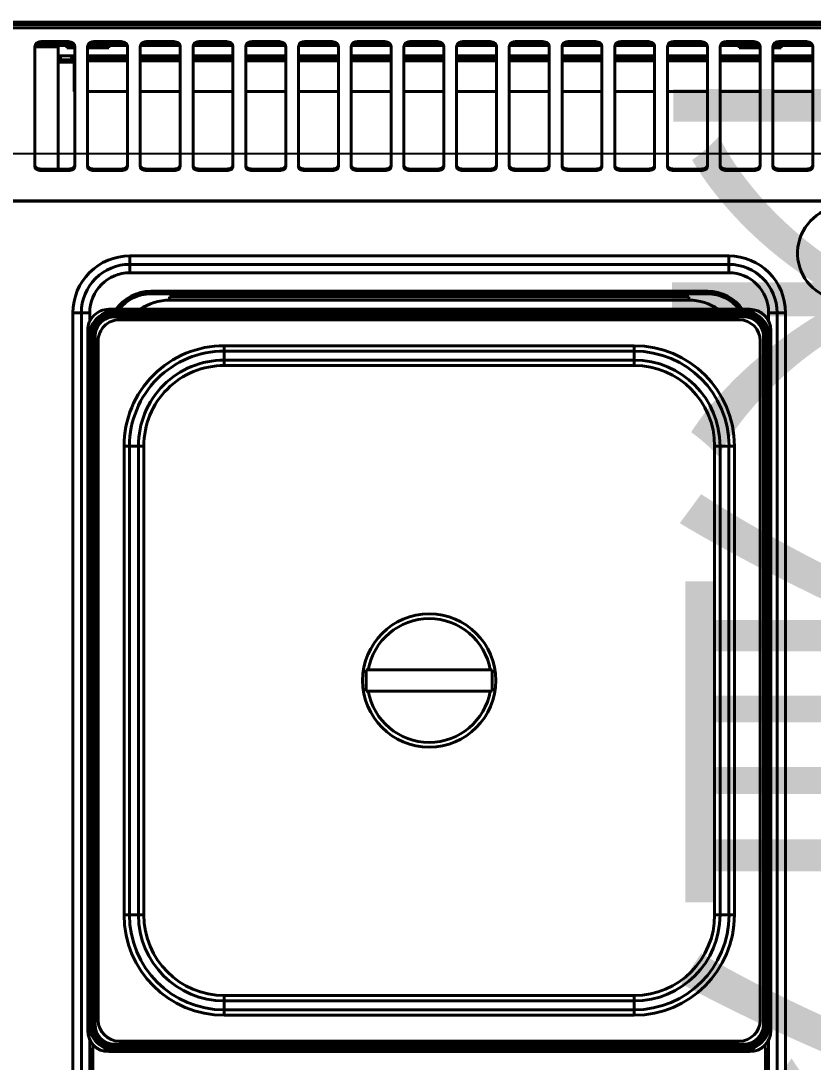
# Model space of a CAD drawing. Extents: x 1158414 to 1597620, y -840005 to -760676.
# Drawn here: x 1527045 to 1527422, y -807243.6 to -806748.4 of the extents above; entities that cross this region are included whole.
import ezdxf

# ---------------------------------------------------------------- set-up
doc = ezdxf.new("R2010")
doc.units = 0
doc.header["$LTSCALE"] = 1000
for name, color, linetype in [('WALL', 6, 'Continuous'), ('WS_厨房设备', 1, 'Continuous'), ('产品名称', 7, 'Continuous')]:
    doc.layers.add(name, color=color, linetype=linetype)
doc.styles.add('WMF-宋体1', font='')
doc.styles.get('WMF-宋体1').set_extended_font_data('SimSun')

# ---------------------------------------------------------------- blocks, each defined once
blk = doc.blocks.new('CJT_20263')
at = {"linetype": 'Continuous', "lineweight": 40}
for p, q in [((428.26, 782.2), (428.26, 138.2)), ((432.26, 138.2), (432.26, 782.2)), ((763.26, 782.2), (763.26, 138.2)), ((767.26, 138.2), (767.26, 782.2)), ((436.26, 483.94), (436.26, 505.22)), ((759.26, 505.22), (759.26, 483.94)), ((437.76, 502.96), (437.76, 488.35)), ((757.76, 488.35), (757.76, 502.96)), ((750.26, 489.58), (445.26, 489.58)), ((448.26, 486.58), (448.26, 486.81)), ((448.26, 486.08), (448.26, 486.58)), ((448.26, 486.58), (747.26, 486.58)), ((747.26, 486.08), (448.26, 486.08)), ((450.26, 489.58), (450.26, 488.58)), ((450.26, 489.58), (745.26, 489.58)), ((745.26, 488.58), (450.26, 488.58)), ((450.26, 487.58), (745.26, 487.58)), ((450.26, 487.58), (450.26, 486.79)), ((745.26, 489.58), (745.26, 488.58)), ((745.26, 487.58), (745.26, 486.79)), ((747.26, 486.58), (747.26, 486.81)), ((747.26, 486.08), (747.26, 486.58)), ((450.26, 484.75), (450.26, 484.58)), ((745.26, 484.58), (450.26, 484.58)), ((745.26, 484.75), (745.26, 484.58)), ((435.26, 479.58), (435.26, 146.58)), ((438.26, 476.58), (438.03, 476.58)), ((438.26, 149.58), (438.26, 476.58)), ((438.76, 476.58), (438.26, 476.58)), ((438.76, 476.58), (438.76, 149.58)), ((756.76, 149.58), (756.76, 476.58)), ((757.26, 476.58), (756.76, 476.58)), ((757.26, 476.58), (757.26, 149.58)), ((757.5, 476.58), (757.26, 476.58)), ((760.26, 146.58), (760.26, 479.58)), ((435.26, 151.58), (435.26, 474.58)), ((435.26, 474.58), (436.26, 474.58)), ((436.26, 474.58), (436.26, 151.58)), ((437.26, 151.58), (437.26, 474.58)), ((437.26, 474.58), (438.05, 474.58)), ((440.09, 474.58), (440.26, 474.58)), ((440.26, 474.58), (440.26, 151.58)), ((500.26, 472.28), (695.26, 472.28)), ((500.26, 472.28), (500.26, 469.71)), ((695.26, 469.71), (695.26, 472.28)), ((755.26, 151.58), (755.26, 474.58)), ((755.26, 474.58), (755.43, 474.58)), ((757.47, 474.58), (758.26, 474.58)), ((758.26, 474.58), (758.26, 151.58)), ((759.26, 151.58), (759.26, 474.58)), ((759.26, 474.58), (760.26, 474.58)), ((760.26, 474.58), (760.26, 151.58)), ((695.26, 469.71), (500.26, 469.71)), ((500.26, 469.71), (500.26, 465.45)), ((695.26, 469.71), (695.26, 465.45)), ((500.26, 465.45), (695.26, 465.45)), ((500.26, 465.45), (500.26, 462.88)), ((695.26, 462.88), (500.26, 462.88)), ((695.26, 465.45), (695.26, 462.88)), ((452.56, 201.58), (452.56, 424.58)), ((452.56, 424.58), (455.14, 424.58)), ((455.14, 424.58), (455.14, 201.58)), ((455.14, 424.58), (459.39, 424.58)), ((459.39, 201.58), (459.39, 424.58)), ((459.39, 424.58), (461.96, 424.58)), ((461.96, 424.58), (461.96, 201.58)), ((733.56, 201.58), (733.56, 424.58)), ((736.14, 424.58), (733.56, 424.58)), ((736.14, 424.58), (736.14, 201.58)), ((740.39, 424.58), (736.14, 424.58)), ((740.39, 201.58), (740.39, 424.58)), ((740.39, 424.58), (742.96, 424.58)), ((742.96, 424.58), (742.96, 201.58)), ((567.76, 318.08), (567.76, 308.08)), ((627.76, 318.08), (567.76, 318.08)), ((627.76, 308.08), (627.76, 318.08)), ((567.76, 308.08), (627.76, 308.08)), ((452.56, 201.58), (455.14, 201.58)), ((459.39, 201.58), (455.14, 201.58)), ((461.96, 201.58), (459.39, 201.58)), ((733.56, 201.58), (736.14, 201.58)), ((736.14, 201.58), (740.39, 201.58)), ((740.39, 201.58), (742.96, 201.58)), ((500.26, 163.28), (500.26, 160.71)), ((500.26, 163.28), (695.26, 163.28)), ((500.26, 160.71), (500.26, 156.45)), ((695.26, 160.71), (500.26, 160.71)), ((695.26, 163.28), (695.26, 160.71)), ((695.26, 160.71), (695.26, 156.45)), ((500.26, 153.88), (500.26, 156.45)), ((500.26, 156.45), (695.26, 156.45)), ((695.26, 153.88), (500.26, 153.88)), ((695.26, 156.45), (695.26, 153.88)), ((435.26, 151.58), (436.26, 151.58)), ((437.26, 151.58), (438.05, 151.58)), ((438.26, 149.58), (438.03, 149.58)), ((438.76, 149.58), (438.26, 149.58)), ((440.09, 151.58), (440.26, 151.58)), ((755.26, 151.58), (755.43, 151.58)), ((757.26, 149.58), (756.76, 149.58)), ((757.5, 149.58), (757.26, 149.58)), ((757.47, 151.58), (758.26, 151.58)), ((759.26, 151.58), (760.26, 151.58)), ((436.26, 138.2), (436.26, 142.22)), ((448.26, 139.58), (448.26, 140.08)), ((448.26, 140.08), (747.26, 140.08)), ((747.26, 139.58), (448.26, 139.58)), ((448.26, 139.35), (448.26, 139.58)), ((450.26, 141.58), (745.26, 141.58)), ((450.26, 141.58), (450.26, 141.41)), ((450.26, 139.37), (450.26, 138.58)), ((745.26, 141.58), (745.26, 141.41)), ((745.26, 139.37), (745.26, 138.58)), ((747.26, 139.58), (747.26, 140.08)), ((747.26, 139.35), (747.26, 139.58)), ((759.26, 142.22), (759.26, 138.2)), ((428.26, 138.2), (432.26, 138.2)), ((436.26, 138.2), (432.26, 138.2)), ((445.26, 136.58), (750.26, 136.58)), ((745.26, 138.58), (450.26, 138.58)), ((450.26, 137.58), (745.26, 137.58)), ((450.26, 137.58), (450.26, 136.58)), ((745.26, 136.58), (450.26, 136.58)), ((745.26, 137.58), (745.26, 136.58)), ((763.26, 138.2), (759.26, 138.2)), ((763.26, 138.2), (767.26, 138.2)), ((465.26, 129.2), (465.26, 128)), ((465.26, 129.2), (730.26, 129.2)), ((474.26, 132.2), (721.26, 132.2)), ((474.26, 130.7), (474.26, 132.2)), ((474.26, 130.7), (721.26, 130.7)), ((721.26, 132.2), (721.26, 130.7)), ((730.26, 128), (730.26, 129.2)), ((465.26, 128), (730.26, 128)), ((740.26, 119.2), (455.26, 119.2)), ((455.26, 115.2), (455.26, 119.2)), ((740.26, 115.2), (740.26, 119.2)), ((455.26, 115.2), (455.26, 111.2)), ((740.26, 115.2), (455.26, 115.2)), ((740.26, 115.2), (740.26, 111.2)), ((455.26, 111.2), (740.26, 111.2)), ((800.26, 85.2), (400.26, 85.2)), ((800.26, 85.07), (400.26, 85.07)), ((418.26, 70.6), (431.26, 70.6)), ((418.26, 69.88), (418.26, 70.6)), ((418.26, 69.88), (431.26, 69.88)), ((431.26, 69.88), (431.26, 70.6)), ((443.34, 70.6), (456.34, 70.6)), ((443.34, 69.88), (443.34, 70.6)), ((443.34, 69.88), (456.34, 69.88)), ((456.34, 69.88), (456.34, 70.6)), ((468.42, 70.6), (481.42, 70.6)), ((468.42, 69.88), (468.42, 70.6)), ((468.42, 69.88), (481.42, 69.88)), ((481.42, 69.88), (481.42, 70.6)), ((493.5, 70.6), (506.5, 70.6)), ((493.5, 69.88), (493.5, 70.6)), ((493.5, 69.88), (506.5, 69.88)), ((506.5, 69.88), (506.5, 70.6)), ((518.58, 70.6), (531.58, 70.6)), ((518.58, 69.88), (518.58, 70.6)), ((518.58, 69.88), (531.58, 69.88)), ((531.58, 69.88), (531.58, 70.6)), ((543.66, 70.6), (556.66, 70.6)), ((543.66, 69.88), (543.66, 70.6)), ((543.66, 69.88), (556.66, 69.88)), ((556.66, 69.88), (556.66, 70.6)), ((568.74, 70.6), (581.74, 70.6)), ((568.74, 69.88), (568.74, 70.6)), ((568.74, 69.88), (581.74, 69.88)), ((581.74, 69.88), (581.74, 70.6)), ((593.82, 70.6), (606.82, 70.6)), ((593.82, 69.88), (593.82, 70.6)), ((593.82, 69.88), (606.82, 69.88)), ((606.82, 69.88), (606.82, 70.6)), ((618.9, 70.6), (631.9, 70.6)), ((618.9, 69.88), (618.9, 70.6)), ((618.9, 69.88), (631.9, 69.88)), ((631.9, 69.88), (631.9, 70.6)), ((643.98, 70.6), (656.98, 70.6)), ((643.98, 69.88), (643.98, 70.6)), ((643.98, 69.88), (656.98, 69.88)), ((656.98, 69.88), (656.98, 70.6)), ((669.06, 70.6), (682.06, 70.6)), ((669.06, 69.88), (669.06, 70.6)), ((669.06, 69.88), (682.06, 69.88)), ((682.06, 69.88), (682.06, 70.6)), ((694.14, 70.6), (707.14, 70.6)), ((694.14, 69.88), (694.14, 70.6)), ((694.14, 69.88), (707.14, 69.88)), ((707.14, 69.88), (707.14, 70.6)), ((719.22, 70.6), (732.22, 70.6)), ((719.22, 69.88), (719.22, 70.6)), ((719.22, 69.88), (732.22, 69.88)), ((732.22, 69.88), (732.22, 70.6)), ((744.3, 70.6), (757.3, 70.6)), ((744.3, 69.88), (744.3, 70.6)), ((744.3, 69.88), (757.3, 69.88)), ((757.3, 69.88), (757.3, 70.6)), ((769.38, 70.6), (782.38, 70.6)), ((769.38, 69.88), (769.38, 70.6)), ((769.38, 69.88), (782.38, 69.88)), ((774.26, 69.88), (774.26, 11.7)), ((782.38, 69.88), (782.38, 70.6)), ((415.26, 11.76), (415.26, 68.81)), ((434.26, 68.81), (434.26, 11.76)), ((440.34, 11.76), (440.34, 68.81)), ((459.34, 68.81), (459.34, 11.76)), ((465.42, 11.76), (465.42, 68.81)), ((484.42, 68.81), (484.42, 11.76)), ((490.5, 11.76), (490.5, 68.81)), ((509.5, 68.81), (509.5, 11.76)), ((515.58, 11.76), (515.58, 68.81)), ((534.58, 68.81), (534.58, 11.76)), ((540.66, 11.76), (540.66, 68.81)), ((559.66, 68.81), (559.66, 11.76)), ((565.74, 11.76), (565.74, 68.81)), ((584.74, 68.81), (584.74, 11.76)), ((590.82, 11.76), (590.82, 68.81)), ((609.82, 68.81), (609.82, 11.76)), ((615.9, 11.76), (615.9, 68.81)), ((634.9, 68.81), (634.9, 11.76)), ((640.98, 11.76), (640.98, 68.81)), ((659.98, 68.81), (659.98, 11.76)), ((666.06, 11.76), (666.06, 68.81)), ((685.06, 68.81), (685.06, 11.76)), ((691.14, 11.76), (691.14, 68.81)), ((710.14, 68.81), (710.14, 11.76)), ((716.22, 11.76), (716.22, 68.81)), ((735.22, 68.81), (735.22, 11.76)), ((741.3, 11.76), (741.3, 68.81)), ((760.3, 68.81), (760.3, 11.76)), ((766.38, 11.76), (766.38, 68.81)), ((785.38, 68.81), (785.38, 11.76)), ((415.26, 33), (434.26, 33)), ((440.34, 33), (459.34, 33)), ((465.42, 33), (484.42, 33)), ((490.5, 33), (509.5, 33)), ((515.58, 33), (534.58, 33)), ((540.66, 33), (559.66, 33)), ((565.74, 33), (584.74, 33)), ((590.82, 33), (609.82, 33)), ((615.9, 33), (634.9, 33)), ((640.98, 33), (659.98, 33)), ((666.06, 33), (685.06, 33)), ((691.14, 33), (710.14, 33)), ((716.22, 33), (735.22, 33)), ((741.3, 33), (760.3, 33)), ((766.38, 33), (766.76, 33)), ((766.76, 33), (766.76, 18.5)), ((415.26, 18.5), (434.26, 18.5)), ((415.26, 17), (434.26, 17)), ((434.26, 16), (415.26, 16)), ((440.34, 18.5), (459.34, 18.5)), ((440.34, 17), (459.34, 17)), ((459.34, 16), (440.34, 16)), ((465.42, 18.5), (484.42, 18.5)), ((465.42, 17), (484.42, 17)), ((484.42, 16), (465.42, 16)), ((490.5, 18.5), (509.5, 18.5)), ((490.5, 17), (509.5, 17)), ((509.5, 16), (490.5, 16)), ((515.58, 18.5), (534.58, 18.5)), ((515.58, 17), (534.58, 17)), ((534.58, 16), (515.58, 16)), ((540.66, 18.5), (559.66, 18.5)), ((540.66, 17), (559.66, 17)), ((559.66, 16), (540.66, 16)), ((565.74, 18.5), (584.74, 18.5)), ((565.74, 17), (584.74, 17)), ((584.74, 16), (565.74, 16)), ((575.26, 17), (575.26, 16.5)), ((575.26, 16.5), (584.74, 16.5)), ((575.26, 16.5), (575.26, 16)), ((575.26, 16), (575.26, 16)), ((575.26, 16), (584.74, 16)), ((590.82, 18.5), (609.82, 18.5)), ((590.82, 17), (609.82, 17)), ((590.82, 16.5), (609.82, 16.5)), ((609.82, 16), (590.82, 16)), ((590.82, 16), (609.82, 16)), ((615.9, 18.5), (634.9, 18.5)), ((615.9, 17), (634.9, 17)), ((634.9, 16), (615.9, 16)), ((640.98, 18.5), (659.98, 18.5)), ((640.98, 17), (659.98, 17)), ((659.98, 16), (640.98, 16)), ((666.06, 18.5), (685.06, 18.5)), ((666.06, 17), (685.06, 17)), ((685.06, 16), (666.06, 16)), ((691.14, 18.5), (710.14, 18.5)), ((691.14, 17), (710.14, 17)), ((710.14, 16), (691.14, 16)), ((716.22, 18.5), (735.22, 18.5)), ((716.22, 17), (735.22, 17)), ((735.22, 16), (716.22, 16)), ((741.3, 18.5), (760.3, 18.5)), ((741.3, 17), (748.26, 17)), ((760.3, 16), (741.3, 16)), ((748.26, 17), (748.26, 16)), ((760.3, 17), (748.26, 17)), ((760.3, 16), (748.26, 16)), ((766.38, 18.5), (766.76, 18.5)), ((767.26, 17), (766.38, 17)), ((767.26, 16), (766.38, 16)), ((774.26, 16), (766.38, 16)), ((766.76, 19), (774.26, 19)), ((766.76, 18.5), (766.76, 17)), ((774.26, 18), (766.76, 18)), ((767.26, 16), (767.26, 17)), ((767.26, 16), (768.26, 16)), ((767.26, 16), (767.26, 16)), ((768.26, 16), (768.26, 16)), ((768.26, 16), (774.26, 16)), ((768.26, 16), (768.26, 16)), ((773.26, 18), (773.26, 16)), ((430.26, 11.2), (415.4, 11.2)), ((415.52, 10.88), (430.26, 10.88)), ((434.26, 12.18), (430.26, 12.18)), ((430.26, 10.88), (430.26, 12.18)), ((433.97, 10.88), (430.26, 10.88)), ((450.26, 12.18), (440.34, 12.18)), ((450.26, 10.88), (440.6, 10.88)), ((450.26, 12.18), (450.26, 10.88)), ((459.14, 11.2), (450.26, 11.2)), ((459.05, 10.88), (450.26, 10.88)), ((484.22, 11.2), (465.56, 11.2)), ((484.13, 10.88), (465.68, 10.88)), ((509.3, 11.2), (490.64, 11.2)), ((509.21, 10.88), (490.76, 10.88)), ((534.38, 11.2), (515.72, 11.2)), ((534.29, 10.88), (515.84, 10.88)), ((559.46, 11.2), (540.8, 11.2)), ((559.37, 10.88), (540.92, 10.88)), ((584.54, 11.2), (565.88, 11.2)), ((584.45, 10.88), (566, 10.88)), ((609.62, 11.2), (590.96, 11.2)), ((609.53, 10.88), (591.08, 10.88)), ((634.7, 11.2), (616.04, 11.2)), ((634.61, 10.88), (616.16, 10.88)), ((659.78, 11.2), (641.12, 11.2)), ((659.69, 10.88), (641.24, 10.88)), ((684.86, 11.2), (666.2, 11.2)), ((684.77, 10.88), (666.32, 10.88)), ((709.94, 11.2), (691.28, 11.2)), ((709.85, 10.88), (691.4, 10.88)), ((735.02, 11.2), (716.36, 11.2)), ((734.93, 10.88), (716.48, 10.88)), ((750.26, 11.2), (741.44, 11.2)), ((750.26, 10.88), (741.56, 10.88)), ((760.3, 12.18), (750.26, 12.18)), ((750.26, 10.88), (750.26, 12.18)), ((760.01, 10.88), (750.26, 10.88)), ((770.26, 12.18), (766.38, 12.18)), ((770.26, 10.88), (766.64, 10.88)), ((770.26, 12.18), (770.26, 10.88)), ((785.18, 11.2), (770.26, 11.2)), ((785.09, 10.88), (770.26, 10.88)), ((774.26, 11.7), (785.33, 11.7)), ((778.72, 11.2), (778.8, 11.7)), ((784.12, 11.7), (784.21, 11.2)), ((418.26, 9.42), (418.26, 9.27)), ((431.26, 9.42), (418.26, 9.42)), ((431.26, 9.27), (418.26, 9.27)), ((431.26, 9.42), (431.26, 9.27)), ((443.34, 9.42), (443.34, 9.27)), ((456.34, 9.42), (443.34, 9.42)), ((456.34, 9.27), (443.34, 9.27)), ((456.34, 9.42), (456.34, 9.27)), ((468.42, 9.42), (468.42, 9.27)), ((481.42, 9.42), (468.42, 9.42)), ((481.42, 9.27), (468.42, 9.27)), ((481.42, 9.42), (481.42, 9.27)), ((493.5, 9.42), (493.5, 9.27)), ((506.5, 9.42), (493.5, 9.42)), ((506.5, 9.27), (493.5, 9.27)), ((506.5, 9.42), (506.5, 9.27)), ((518.58, 9.42), (518.58, 9.27)), ((531.58, 9.42), (518.58, 9.42)), ((531.58, 9.27), (518.58, 9.27)), ((531.58, 9.42), (531.58, 9.27)), ((543.66, 9.42), (543.66, 9.27)), ((556.66, 9.42), (543.66, 9.42)), ((556.66, 9.27), (543.66, 9.27)), ((556.66, 9.42), (556.66, 9.27)), ((568.74, 9.42), (568.74, 9.27)), ((581.74, 9.42), (568.74, 9.42)), ((581.74, 9.27), (568.74, 9.27)), ((581.74, 9.42), (581.74, 9.27)), ((593.82, 9.42), (593.82, 9.27)), ((606.82, 9.42), (593.82, 9.42)), ((606.82, 9.27), (593.82, 9.27)), ((606.82, 9.42), (606.82, 9.27)), ((618.9, 9.42), (618.9, 9.27)), ((631.9, 9.42), (618.9, 9.42)), ((631.9, 9.27), (618.9, 9.27)), ((631.9, 9.42), (631.9, 9.27)), ((643.98, 9.42), (643.98, 9.27)), ((656.98, 9.42), (643.98, 9.42)), ((656.98, 9.27), (643.98, 9.27)), ((656.98, 9.42), (656.98, 9.27)), ((669.06, 9.42), (669.06, 9.27)), ((682.06, 9.42), (669.06, 9.42)), ((682.06, 9.27), (669.06, 9.27)), ((682.06, 9.42), (682.06, 9.27)), ((694.14, 9.42), (694.14, 9.27)), ((707.14, 9.42), (694.14, 9.42)), ((707.14, 9.27), (694.14, 9.27)), ((707.14, 9.42), (707.14, 9.27)), ((719.22, 9.42), (719.22, 9.27)), ((732.22, 9.42), (719.22, 9.42)), ((732.22, 9.27), (719.22, 9.27)), ((732.22, 9.42), (732.22, 9.27)), ((744.3, 9.42), (744.3, 9.27)), ((757.3, 9.42), (744.3, 9.42)), ((757.3, 9.27), (744.3, 9.27)), ((757.3, 9.42), (757.3, 9.27)), ((769.38, 9.42), (769.38, 9.27)), ((782.38, 9.42), (769.38, 9.42)), ((782.38, 9.27), (769.38, 9.27)), ((782.38, 9.42), (782.38, 9.27)), ((1.26, 0), (799.26, 0)), ((800.26, 2.69), (400.26, 2.69)), ((800.26, 1.2), (400.26, 1.2))]:
    blk.add_line(p, q, dxfattribs=at)
at = {"linetype": 'Continuous', "lineweight": 40, "flags": 128}
for points in [[(437.76, 488.35), (437.86, 487.38), (438.1, 486.55)], [(757.43, 486.55), (757.67, 487.38), (757.76, 488.35)], [(782.92, 11.7), (783, 11.25), (783, 11.2)]]:
    blk.add_lwpolyline(points, dxfattribs=at)
at = {"linetype": 'Continuous', "lineweight": 40}
blk.add_circle((597.76, 313.08), 31.68, dxfattribs=at)
for centre, radius, start, end in [((450.26, 474.58), 15, 90, 180), ((445.26, 479.58), 10, 90, 180), ((450.26, 474.58), 14, 90, 180), ((450.26, 474.58), 13, 90, 180), ((448.26, 476.58), 10, 90, 180), ((448.26, 476.58), 9.5, 90, 180), ((745.26, 474.58), 15, 0, 90), ((745.26, 474.58), 14, 0, 90), ((745.26, 474.58), 13, 0, 90), ((747.26, 476.58), 10, 0, 90), ((747.26, 476.58), 9.5, 0, 90), ((750.26, 479.58), 10, 0, 90), ((450.26, 474.58), 10, 90, 180), ((745.26, 474.58), 10, 0, 90), ((500.26, 424.58), 47.7, 90, 180), ((695.26, 424.58), 47.7, 0, 90), ((500.26, 424.58), 45.13, 90, 180), ((695.26, 424.58), 45.13, 0, 90), ((500.26, 424.58), 40.87, 90, 180), ((500.26, 424.58), 38.3, 90, 180), ((695.26, 424.58), 40.87, 0, 90), ((695.26, 424.58), 38.3, 0, 90), ((597.76, 313.08), 29.44, 9.7787, 170.2213), ((597.76, 313.08), 29.44, 189.7787, 350.2213), ((500.26, 201.58), 47.7, 180, 270), ((500.26, 201.58), 45.13, 180, 270), ((500.26, 201.58), 40.87, 180, 270), ((500.26, 201.58), 38.3, 180, 270), ((695.26, 201.58), 47.7, 270, 0), ((695.26, 201.58), 45.13, 270, 0), ((695.26, 201.58), 40.87, 270, 0), ((695.26, 201.58), 38.3, 270, 0), ((450.26, 151.58), 15, 180, 270), ((450.26, 151.58), 14, 180, 270), ((450.26, 151.58), 13, 180, 270), ((448.26, 149.58), 10, 180, 270), ((448.26, 149.58), 9.5, 180, 270), ((450.26, 151.58), 10, 180, 270), ((745.26, 151.58), 10, 270, 0), ((745.26, 151.58), 13, 270, 0), ((745.26, 151.58), 14, 270, 0), ((745.26, 151.58), 15, 270, 0), ((747.26, 149.58), 9.5, 270, 0), ((747.26, 149.58), 10, 270, 0), ((445.26, 146.58), 10, 180, 270), ((750.26, 146.58), 10, 270, 0), ((455.26, 138.2), 27, 180, 270), ((455.26, 138.2), 23, 180, 270), ((455.26, 138.2), 19, 180, 270), ((465.26, 148.2), 20.2, 214.8285, 270), ((465.26, 148.2), 19, 217.7046, 270), ((474.26, 157.2), 25, 235.5693, 270), ((721.26, 157.2), 25, 270, 304.4307), ((730.26, 148.2), 20.2, 270, 325.1715), ((730.26, 148.2), 19, 270, 322.2954), ((740.26, 138.2), 27, 270, 0), ((740.26, 138.2), 23, 270, 0), ((740.26, 138.2), 19, 270, 0), ((400.26, 109.9), 22.25, 179.6964, 63.3113), ((767.26, 16), 1, 0, 90), ((767.26, 16), 0.001, 0, 90)]:
    blk.add_arc(centre, radius, start, end, dxfattribs=at)
for points, knots in [([(415.26, 68.81), (415.34, 69.08), (415.44, 69.46), (415.82, 69.89), (416.28, 70.23), (417.11, 70.53), (417.86, 70.58), (418.26, 70.6)], [0, 0, 0, 0, 0.257879, 0.37362, 0.486293, 0.721447, 1, 1, 1, 1]), ([(415.26, 68.12), (415.34, 68.38), (415.44, 68.76), (415.82, 69.18), (416.29, 69.52), (417.12, 69.82), (417.86, 69.86), (418.26, 69.88)], [0, 0, 0, 0, 0.256084, 0.371357, 0.483901, 0.719785, 1, 1, 1, 1]), ([(431.26, 70.6), (431.66, 70.57), (432.39, 70.51), (433.22, 70.21), (433.73, 69.87), (434.02, 69.56), (434.21, 69.2), (434.25, 68.94), (434.26, 68.81)], [0, 0, 0, 0, 0.272943, 0.506702, 0.632759, 0.752811, 0.873141, 1, 1, 1, 1]), ([(431.26, 69.88), (431.66, 69.85), (432.39, 69.8), (433.22, 69.5), (433.72, 69.16), (434.02, 68.86), (434.21, 68.5), (434.25, 68.25), (434.26, 68.12)], [0, 0, 0, 0, 0.274512, 0.508994, 0.634975, 0.75458, 0.874141, 1, 1, 1, 1]), ([(440.34, 68.81), (440.42, 69.08), (440.52, 69.46), (440.9, 69.89), (441.36, 70.23), (442.19, 70.53), (442.94, 70.58), (443.34, 70.6)], [0, 0, 0, 0, 0.257879, 0.37362, 0.486293, 0.721447, 1, 1, 1, 1]), ([(440.34, 68.12), (440.42, 68.38), (440.52, 68.76), (440.9, 69.18), (441.37, 69.52), (442.2, 69.82), (442.94, 69.86), (443.34, 69.88)], [0, 0, 0, 0, 0.256084, 0.371356, 0.4839, 0.719785, 1, 1, 1, 1]), ([(456.34, 70.6), (456.74, 70.57), (457.47, 70.51), (458.3, 70.21), (458.81, 69.87), (459.1, 69.56), (459.29, 69.2), (459.33, 68.94), (459.34, 68.81)], [0, 0, 0, 0, 0.272943, 0.506701, 0.632759, 0.752811, 0.873141, 1, 1, 1, 1]), ([(456.34, 69.88), (456.74, 69.85), (457.47, 69.8), (458.3, 69.5), (458.8, 69.16), (459.1, 68.86), (459.29, 68.5), (459.33, 68.25), (459.34, 68.12)], [0, 0, 0, 0, 0.274512, 0.508993, 0.634975, 0.75458, 0.874141, 1, 1, 1, 1]), ([(465.42, 68.81), (465.5, 69.08), (465.6, 69.46), (465.98, 69.89), (466.44, 70.23), (467.28, 70.53), (468.02, 70.58), (468.42, 70.6)], [0, 0, 0, 0, 0.2578791, 0.3736207, 0.4862931, 0.7214463, 1, 1, 1, 1]), ([(465.42, 68.12), (465.5, 68.38), (465.6, 68.76), (465.98, 69.18), (466.45, 69.52), (467.28, 69.82), (468.02, 69.86), (468.42, 69.88)], [0, 0, 0, 0, 0.256084, 0.371357, 0.483901, 0.719784, 1, 1, 1, 1]), ([(481.42, 70.6), (481.82, 70.57), (482.55, 70.51), (483.38, 70.21), (483.89, 69.87), (484.18, 69.56), (484.37, 69.2), (484.41, 68.94), (484.42, 68.81)], [0, 0, 0, 0, 0.272943, 0.506701, 0.632759, 0.752812, 0.873141, 1, 1, 1, 1]), ([(481.42, 69.88), (481.82, 69.85), (482.55, 69.8), (483.38, 69.5), (483.88, 69.16), (484.18, 68.86), (484.37, 68.5), (484.41, 68.25), (484.42, 68.12)], [0, 0, 0, 0, 0.2745123, 0.5089934, 0.6349744, 0.7545807, 0.8741409, 1, 1, 1, 1]), ([(490.5, 68.81), (490.58, 69.08), (490.68, 69.46), (491.06, 69.89), (491.52, 70.23), (492.35, 70.53), (493.1, 70.58), (493.5, 70.6)], [0, 0, 0, 0, 0.257879, 0.37362, 0.486293, 0.721448, 1, 1, 1, 1]), ([(490.5, 68.12), (490.58, 68.38), (490.68, 68.76), (491.06, 69.18), (491.53, 69.52), (492.36, 69.82), (493.1, 69.86), (493.5, 69.88)], [0, 0, 0, 0, 0.256084, 0.371356, 0.4839, 0.719786, 1, 1, 1, 1]), ([(506.5, 70.6), (506.9, 70.57), (507.63, 70.51), (508.46, 70.21), (508.97, 69.87), (509.26, 69.56), (509.45, 69.2), (509.49, 68.94), (509.5, 68.81)], [0, 0, 0, 0, 0.272943, 0.506701, 0.632759, 0.752811, 0.873141, 1, 1, 1, 1]), ([(506.5, 69.88), (506.9, 69.85), (507.63, 69.8), (508.46, 69.5), (508.96, 69.16), (509.26, 68.86), (509.45, 68.5), (509.49, 68.25), (509.5, 68.12)], [0, 0, 0, 0, 0.274512, 0.508994, 0.634975, 0.75458, 0.874141, 1, 1, 1, 1]), ([(515.58, 68.81), (515.66, 69.08), (515.76, 69.46), (516.14, 69.89), (516.6, 70.23), (517.43, 70.53), (518.18, 70.58), (518.58, 70.6)], [0, 0, 0, 0, 0.257879, 0.37362, 0.486293, 0.721446, 1, 1, 1, 1]), ([(515.58, 68.12), (515.66, 68.38), (515.76, 68.76), (516.14, 69.18), (516.61, 69.52), (517.44, 69.82), (518.18, 69.86), (518.58, 69.88)], [0, 0, 0, 0, 0.256084, 0.371356, 0.4839, 0.719784, 1, 1, 1, 1]), ([(531.58, 70.6), (531.98, 70.57), (532.71, 70.51), (533.54, 70.21), (534.05, 69.87), (534.34, 69.56), (534.53, 69.2), (534.57, 68.94), (534.58, 68.81)], [0, 0, 0, 0, 0.272945, 0.506702, 0.632758, 0.752812, 0.873141, 1, 1, 1, 1]), ([(531.58, 69.88), (531.98, 69.85), (532.71, 69.8), (533.54, 69.5), (534.04, 69.16), (534.34, 68.86), (534.53, 68.5), (534.57, 68.25), (534.58, 68.12)], [0, 0, 0, 0, 0.274514, 0.508995, 0.634974, 0.754581, 0.874141, 1, 1, 1, 1]), ([(540.66, 68.81), (540.74, 69.08), (540.84, 69.46), (541.22, 69.89), (541.68, 70.23), (542.51, 70.53), (543.26, 70.58), (543.66, 70.6)], [0, 0, 0, 0, 0.25788, 0.373621, 0.486292, 0.721447, 1, 1, 1, 1]), ([(540.66, 68.12), (540.74, 68.38), (540.84, 68.76), (541.22, 69.18), (541.69, 69.52), (542.52, 69.82), (543.26, 69.86), (543.66, 69.88)], [0, 0, 0, 0, 0.256085, 0.371357, 0.4839, 0.719785, 1, 1, 1, 1]), ([(556.66, 70.6), (557.06, 70.57), (557.79, 70.51), (558.62, 70.21), (559.13, 69.87), (559.42, 69.56), (559.61, 69.2), (559.65, 68.94), (559.66, 68.81)], [0, 0, 0, 0, 0.272944, 0.506702, 0.63276, 0.752812, 0.873141, 1, 1, 1, 1]), ([(556.66, 69.88), (557.06, 69.85), (557.79, 69.8), (558.62, 69.5), (559.12, 69.16), (559.42, 68.86), (559.61, 68.5), (559.65, 68.25), (559.66, 68.12)], [0, 0, 0, 0, 0.274513, 0.508994, 0.634976, 0.754581, 0.874141, 1, 1, 1, 1]), ([(565.74, 68.81), (565.82, 69.08), (565.92, 69.46), (566.3, 69.89), (566.76, 70.23), (567.59, 70.53), (568.34, 70.58), (568.74, 70.6)], [0, 0, 0, 0, 0.257879, 0.37362, 0.486293, 0.721445, 1, 1, 1, 1]), ([(565.74, 68.12), (565.82, 68.38), (565.92, 68.76), (566.3, 69.18), (566.77, 69.52), (567.6, 69.82), (568.34, 69.86), (568.74, 69.88)], [0, 0, 0, 0, 0.256084, 0.371356, 0.483901, 0.719783, 1, 1, 1, 1]), ([(581.74, 70.6), (582.14, 70.57), (582.87, 70.51), (583.7, 70.21), (584.21, 69.87), (584.5, 69.56), (584.69, 69.2), (584.73, 68.94), (584.74, 68.81)], [0, 0, 0, 0, 0.272942, 0.5067, 0.632759, 0.752811, 0.873141, 1, 1, 1, 1]), ([(581.74, 69.88), (582.14, 69.85), (582.87, 69.8), (583.7, 69.5), (584.2, 69.16), (584.5, 68.86), (584.69, 68.5), (584.73, 68.25), (584.74, 68.12)], [0, 0, 0, 0, 0.274511, 0.508992, 0.634975, 0.75458, 0.874141, 1, 1, 1, 1]), ([(590.82, 68.81), (590.9, 69.08), (591, 69.46), (591.38, 69.89), (591.84, 70.23), (592.68, 70.53), (593.42, 70.58), (593.82, 70.6)], [0, 0, 0, 0, 0.257879, 0.37362, 0.486293, 0.721448, 1, 1, 1, 1]), ([(590.82, 68.12), (590.9, 68.38), (591, 68.76), (591.38, 69.18), (591.85, 69.52), (592.68, 69.82), (593.42, 69.86), (593.82, 69.88)], [0, 0, 0, 0, 0.256084, 0.371356, 0.483901, 0.719786, 1, 1, 1, 1]), ([(606.82, 70.6), (607.22, 70.57), (607.95, 70.51), (608.78, 70.21), (609.29, 69.87), (609.58, 69.56), (609.77, 69.2), (609.81, 68.94), (609.82, 68.81)], [0, 0, 0, 0, 0.272941, 0.506703, 0.632759, 0.752811, 0.873141, 1, 1, 1, 1]), ([(606.82, 69.88), (607.22, 69.85), (607.95, 69.8), (608.78, 69.5), (609.28, 69.16), (609.58, 68.86), (609.77, 68.5), (609.81, 68.25), (609.82, 68.12)], [0, 0, 0, 0, 0.274511, 0.508995, 0.634975, 0.75458, 0.874141, 1, 1, 1, 1]), ([(615.9, 68.81), (615.98, 69.08), (616.08, 69.46), (616.46, 69.89), (616.92, 70.23), (617.76, 70.53), (618.5, 70.58), (618.9, 70.6)], [0, 0, 0, 0, 0.25788, 0.373621, 0.486292, 0.721447, 1, 1, 1, 1]), ([(615.9, 68.12), (615.98, 68.38), (616.08, 68.76), (616.46, 69.18), (616.93, 69.52), (617.76, 69.82), (618.5, 69.86), (618.9, 69.88)], [0, 0, 0, 0, 0.256085, 0.371357, 0.4839, 0.719785, 1, 1, 1, 1]), ([(631.9, 70.6), (632.3, 70.57), (633.03, 70.51), (633.86, 70.21), (634.37, 69.87), (634.66, 69.56), (634.85, 69.2), (634.89, 68.94), (634.9, 68.81)], [0, 0, 0, 0, 0.272944, 0.506702, 0.63276, 0.752812, 0.873141, 1, 1, 1, 1]), ([(631.9, 69.88), (632.3, 69.85), (633.03, 69.8), (633.86, 69.5), (634.36, 69.16), (634.66, 68.86), (634.85, 68.5), (634.89, 68.25), (634.9, 68.12)], [0, 0, 0, 0, 0.274513, 0.508994, 0.634976, 0.754581, 0.874141, 1, 1, 1, 1]), ([(640.98, 68.81), (641.06, 69.08), (641.16, 69.46), (641.54, 69.89), (642, 70.23), (642.83, 70.53), (643.58, 70.58), (643.98, 70.6)], [0, 0, 0, 0, 0.25788, 0.373621, 0.486295, 0.721447, 1, 1, 1, 1]), ([(640.98, 68.12), (641.06, 68.38), (641.16, 68.76), (641.54, 69.18), (642.01, 69.52), (642.84, 69.82), (643.58, 69.86), (643.98, 69.88)], [0, 0, 0, 0, 0.256085, 0.371357, 0.483902, 0.719785, 1, 1, 1, 1]), ([(656.98, 70.6), (657.38, 70.57), (658.11, 70.51), (658.94, 70.21), (659.45, 69.87), (659.74, 69.56), (659.93, 69.2), (659.97, 68.94), (659.98, 68.81)], [0, 0, 0, 0, 0.272944, 0.506705, 0.632758, 0.752812, 0.87314, 1, 1, 1, 1]), ([(656.98, 69.88), (657.38, 69.85), (658.11, 69.8), (658.94, 69.5), (659.44, 69.16), (659.74, 68.86), (659.93, 68.5), (659.97, 68.25), (659.98, 68.12)], [0, 0, 0, 0, 0.274513, 0.508997, 0.634974, 0.754581, 0.87414, 1, 1, 1, 1]), ([(666.06, 68.81), (666.14, 69.08), (666.24, 69.46), (666.62, 69.89), (667.08, 70.23), (667.92, 70.53), (668.66, 70.58), (669.06, 70.6)], [0, 0, 0, 0, 0.257878, 0.373621, 0.48629, 0.721448, 1, 1, 1, 1]), ([(666.06, 68.12), (666.14, 68.38), (666.24, 68.76), (666.62, 69.18), (667.09, 69.52), (667.92, 69.82), (668.66, 69.86), (669.06, 69.88)], [0, 0, 0, 0, 0.256083, 0.371357, 0.483897, 0.719786, 1, 1, 1, 1]), ([(682.06, 70.6), (682.46, 70.57), (683.19, 70.51), (684.02, 70.21), (684.53, 69.87), (684.82, 69.56), (685.01, 69.2), (685.05, 68.94), (685.06, 68.81)], [0, 0, 0, 0, 0.272944, 0.506704, 0.632762, 0.752811, 0.873142, 1, 1, 1, 1]), ([(682.06, 69.88), (682.46, 69.85), (683.19, 69.8), (684.02, 69.5), (684.52, 69.16), (684.82, 68.86), (685.01, 68.5), (685.05, 68.25), (685.06, 68.12)], [0, 0, 0, 0, 0.274513, 0.508996, 0.634977, 0.75458, 0.874142, 1, 1, 1, 1]), ([(691.14, 68.81), (691.22, 69.08), (691.32, 69.46), (691.7, 69.89), (692.16, 70.23), (693, 70.53), (693.74, 70.58), (694.14, 70.6)], [0, 0, 0, 0, 0.257879, 0.373621, 0.486295, 0.721447, 1, 1, 1, 1]), ([(691.14, 68.12), (691.22, 68.38), (691.32, 68.76), (691.7, 69.18), (692.17, 69.52), (693, 69.82), (693.74, 69.86), (694.14, 69.88)], [0, 0, 0, 0, 0.256084, 0.371358, 0.483903, 0.719785, 1, 1, 1, 1]), ([(707.14, 70.6), (707.54, 70.57), (708.27, 70.51), (709.1, 70.21), (709.61, 69.87), (709.9, 69.56), (710.09, 69.2), (710.13, 68.94), (710.14, 68.81)], [0, 0, 0, 0, 0.272939, 0.5067, 0.632759, 0.75281, 0.873141, 1, 1, 1, 1]), ([(707.14, 69.88), (707.54, 69.85), (708.27, 69.8), (709.1, 69.5), (709.6, 69.16), (709.9, 68.86), (710.09, 68.5), (710.13, 68.25), (710.14, 68.12)], [0, 0, 0, 0, 0.274508, 0.508992, 0.634975, 0.754579, 0.874141, 1, 1, 1, 1]), ([(716.22, 68.81), (716.3, 69.08), (716.4, 69.46), (716.78, 69.89), (717.24, 70.23), (718.07, 70.53), (718.82, 70.58), (719.22, 70.6)], [0, 0, 0, 0, 0.257879, 0.373621, 0.486295, 0.721447, 1, 1, 1, 1]), ([(716.22, 68.12), (716.3, 68.38), (716.4, 68.76), (716.78, 69.18), (717.25, 69.52), (718.08, 69.82), (718.82, 69.86), (719.22, 69.88)], [0, 0, 0, 0, 0.256084, 0.371358, 0.483903, 0.719785, 1, 1, 1, 1]), ([(732.22, 70.6), (732.62, 70.57), (733.35, 70.51), (734.18, 70.21), (734.69, 69.87), (734.98, 69.56), (735.17, 69.2), (735.21, 68.94), (735.22, 68.81)], [0, 0, 0, 0, 0.272945, 0.5067, 0.632759, 0.752812, 0.873141, 1, 1, 1, 1]), ([(732.22, 69.88), (732.62, 69.85), (733.35, 69.8), (734.18, 69.5), (734.68, 69.16), (734.98, 68.86), (735.17, 68.5), (735.21, 68.25), (735.22, 68.12)], [0, 0, 0, 0, 0.274514, 0.508992, 0.634974, 0.754582, 0.874141, 1, 1, 1, 1]), ([(741.3, 68.81), (741.38, 69.08), (741.48, 69.46), (741.86, 69.89), (742.32, 70.23), (743.15, 70.53), (743.9, 70.58), (744.3, 70.6)], [0, 0, 0, 0, 0.257881, 0.37362, 0.486294, 0.721447, 1, 1, 1, 1]), ([(741.3, 68.12), (741.38, 68.38), (741.48, 68.76), (741.86, 69.18), (742.33, 69.52), (743.16, 69.82), (743.9, 69.86), (744.3, 69.88)], [0, 0, 0, 0, 0.256086, 0.371356, 0.483902, 0.719785, 1, 1, 1, 1]), ([(757.3, 70.6), (757.7, 70.57), (758.43, 70.51), (759.26, 70.21), (759.77, 69.87), (760.06, 69.56), (760.25, 69.2), (760.29, 68.94), (760.3, 68.81)], [0, 0, 0, 0, 0.272945, 0.5067, 0.632759, 0.752812, 0.873141, 1, 1, 1, 1]), ([(757.3, 69.88), (757.7, 69.85), (758.43, 69.8), (759.26, 69.5), (759.76, 69.16), (760.06, 68.86), (760.25, 68.5), (760.29, 68.25), (760.3, 68.12)], [0, 0, 0, 0, 0.274514, 0.508992, 0.634974, 0.754582, 0.874141, 1, 1, 1, 1]), ([(766.38, 68.81), (766.46, 69.08), (766.56, 69.46), (766.94, 69.89), (767.4, 70.23), (768.23, 70.53), (768.98, 70.58), (769.38, 70.6)], [0, 0, 0, 0, 0.257881, 0.37362, 0.486294, 0.721447, 1, 1, 1, 1]), ([(766.38, 68.12), (766.46, 68.38), (766.56, 68.76), (766.94, 69.18), (767.41, 69.52), (768.24, 69.82), (768.98, 69.86), (769.38, 69.88)], [0, 0, 0, 0, 0.256086, 0.371356, 0.483902, 0.719785, 1, 1, 1, 1]), ([(782.38, 70.6), (782.78, 70.57), (783.51, 70.51), (784.34, 70.21), (784.85, 69.87), (785.14, 69.56), (785.33, 69.2), (785.37, 68.94), (785.38, 68.81)], [0, 0, 0, 0, 0.272945, 0.5067, 0.632759, 0.752812, 0.873141, 1, 1, 1, 1]), ([(782.38, 69.88), (782.78, 69.85), (783.51, 69.8), (784.34, 69.5), (784.84, 69.16), (785.14, 68.86), (785.33, 68.5), (785.37, 68.25), (785.38, 68.12)], [0, 0, 0, 0, 0.274514, 0.508992, 0.634974, 0.754582, 0.874141, 1, 1, 1, 1]), ([(418.26, 9.42), (417.87, 9.47), (417.14, 9.55), (416.31, 9.97), (415.8, 10.43), (415.5, 10.86), (415.31, 11.35), (415.28, 11.7), (415.26, 11.88)], [0, 0, 0, 0, 0.274512, 0.508994, 0.634977, 0.754582, 0.874143, 1, 1, 1, 1]), ([(418.26, 9.27), (417.87, 9.31), (417.14, 9.39), (416.31, 9.82), (415.8, 10.29), (415.5, 10.73), (415.31, 11.22), (415.28, 11.58), (415.26, 11.76)], [0, 0, 0, 0, 0.272942, 0.506701, 0.632757, 0.752807, 0.87314, 1, 1, 1, 1]), ([(434.26, 11.88), (434.19, 11.52), (434.08, 11), (433.71, 10.41), (433.24, 9.93), (432.41, 9.52), (431.67, 9.46), (431.26, 9.42)], [0, 0, 0, 0, 0.256084, 0.371357, 0.4839, 0.719785, 1, 1, 1, 1]), ([(434.26, 11.76), (434.19, 11.39), (434.08, 10.86), (433.71, 10.27), (433.24, 9.78), (432.41, 9.36), (431.67, 9.3), (431.26, 9.27)], [0, 0, 0, 0, 0.257883, 0.373623, 0.486296, 0.721448, 1, 1, 1, 1]), ([(443.34, 9.42), (442.95, 9.47), (442.22, 9.55), (441.39, 9.97), (440.88, 10.43), (440.58, 10.86), (440.39, 11.35), (440.36, 11.7), (440.34, 11.88)], [0, 0, 0, 0, 0.274512, 0.508994, 0.634977, 0.754582, 0.874143, 1, 1, 1, 1]), ([(443.34, 9.27), (442.95, 9.31), (442.22, 9.39), (441.39, 9.82), (440.88, 10.29), (440.58, 10.73), (440.39, 11.22), (440.36, 11.58), (440.34, 11.76)], [0, 0, 0, 0, 0.272942, 0.506702, 0.632757, 0.752807, 0.87314, 1, 1, 1, 1]), ([(459.34, 11.88), (459.27, 11.52), (459.16, 11), (458.79, 10.41), (458.32, 9.93), (457.49, 9.52), (456.75, 9.46), (456.34, 9.42)], [0, 0, 0, 0, 0.256084, 0.371357, 0.483901, 0.719785, 1, 1, 1, 1]), ([(459.34, 11.76), (459.27, 11.39), (459.16, 10.86), (458.79, 10.27), (458.32, 9.78), (457.49, 9.36), (456.75, 9.3), (456.34, 9.27)], [0, 0, 0, 0, 0.257883, 0.373623, 0.486296, 0.721448, 1, 1, 1, 1]), ([(468.42, 9.42), (468.03, 9.47), (467.3, 9.55), (466.47, 9.97), (465.96, 10.43), (465.66, 10.86), (465.47, 11.35), (465.44, 11.7), (465.42, 11.88)], [0, 0, 0, 0, 0.274512, 0.508995, 0.634978, 0.754582, 0.874143, 1, 1, 1, 1]), ([(468.42, 9.27), (468.03, 9.31), (467.3, 9.39), (466.47, 9.82), (465.96, 10.29), (465.66, 10.73), (465.47, 11.22), (465.44, 11.58), (465.42, 11.76)], [0, 0, 0, 0, 0.272942, 0.506702, 0.632757, 0.752807, 0.87314, 1, 1, 1, 1]), ([(484.42, 11.88), (484.35, 11.52), (484.24, 11), (483.87, 10.41), (483.4, 9.93), (482.57, 9.52), (481.83, 9.46), (481.42, 9.42)], [0, 0, 0, 0, 0.256084, 0.371357, 0.4839, 0.719784, 1, 1, 1, 1]), ([(484.42, 11.76), (484.35, 11.39), (484.24, 10.86), (483.87, 10.27), (483.4, 9.78), (482.57, 9.36), (481.83, 9.3), (481.42, 9.27)], [0, 0, 0, 0, 0.257883, 0.373623, 0.486295, 0.721447, 1, 1, 1, 1]), ([(493.5, 9.42), (493.11, 9.47), (492.38, 9.55), (491.55, 9.97), (491.04, 10.43), (490.74, 10.86), (490.55, 11.35), (490.52, 11.7), (490.5, 11.88)], [0, 0, 0, 0, 0.274512, 0.508994, 0.634977, 0.754582, 0.874143, 1, 1, 1, 1]), ([(493.5, 9.27), (493.11, 9.31), (492.38, 9.39), (491.55, 9.82), (491.04, 10.29), (490.74, 10.73), (490.55, 11.22), (490.52, 11.58), (490.5, 11.76)], [0, 0, 0, 0, 0.272942, 0.506701, 0.632756, 0.752807, 0.87314, 1, 1, 1, 1]), ([(509.5, 11.88), (509.43, 11.52), (509.32, 11), (508.95, 10.41), (508.48, 9.93), (507.65, 9.52), (506.91, 9.46), (506.5, 9.42)], [0, 0, 0, 0, 0.256084, 0.371357, 0.483901, 0.719786, 1, 1, 1, 1]), ([(509.5, 11.76), (509.43, 11.39), (509.32, 10.86), (508.95, 10.27), (508.48, 9.78), (507.65, 9.36), (506.91, 9.3), (506.5, 9.27)], [0, 0, 0, 0, 0.257883, 0.373623, 0.486297, 0.721449, 1, 1, 1, 1]), ([(518.58, 9.42), (518.19, 9.47), (517.46, 9.55), (516.63, 9.97), (516.12, 10.43), (515.82, 10.86), (515.63, 11.35), (515.6, 11.7), (515.58, 11.88)], [0, 0, 0, 0, 0.274512, 0.508995, 0.634978, 0.754582, 0.874143, 1, 1, 1, 1]), ([(518.58, 9.27), (518.19, 9.31), (517.46, 9.39), (516.63, 9.82), (516.12, 10.29), (515.82, 10.73), (515.63, 11.22), (515.6, 11.58), (515.58, 11.76)], [0, 0, 0, 0, 0.272942, 0.506702, 0.632757, 0.752807, 0.873141, 1, 1, 1, 1]), ([(534.58, 11.88), (534.51, 11.52), (534.4, 11), (534.03, 10.41), (533.56, 9.93), (532.73, 9.52), (531.99, 9.46), (531.58, 9.42)], [0, 0, 0, 0, 0.256084, 0.371356, 0.483901, 0.719786, 1, 1, 1, 1]), ([(534.58, 11.76), (534.51, 11.39), (534.4, 10.86), (534.03, 10.27), (533.56, 9.78), (532.73, 9.36), (531.99, 9.3), (531.58, 9.27)], [0, 0, 0, 0, 0.257882, 0.373623, 0.486296, 0.721449, 1, 1, 1, 1]), ([(543.66, 9.42), (543.27, 9.47), (542.54, 9.55), (541.71, 9.97), (541.2, 10.43), (540.9, 10.86), (540.71, 11.35), (540.68, 11.7), (540.66, 11.88)], [0, 0, 0, 0, 0.274511, 0.508993, 0.634977, 0.754582, 0.874143, 1, 1, 1, 1]), ([(543.66, 9.27), (543.27, 9.31), (542.54, 9.39), (541.71, 9.82), (541.2, 10.29), (540.9, 10.73), (540.71, 11.22), (540.68, 11.58), (540.66, 11.76)], [0, 0, 0, 0, 0.272941, 0.5067, 0.632757, 0.752807, 0.87314, 1, 1, 1, 1]), ([(559.66, 11.88), (559.59, 11.52), (559.48, 11), (559.11, 10.41), (558.64, 9.93), (557.81, 9.52), (557.07, 9.46), (556.66, 9.42)], [0, 0, 0, 0, 0.256084, 0.371356, 0.4839, 0.719783, 1, 1, 1, 1]), ([(559.66, 11.76), (559.59, 11.39), (559.48, 10.86), (559.11, 10.27), (558.64, 9.78), (557.81, 9.36), (557.07, 9.3), (556.66, 9.27)], [0, 0, 0, 0, 0.257882, 0.373623, 0.486296, 0.721446, 1, 1, 1, 1]), ([(568.74, 9.42), (568.35, 9.47), (567.62, 9.55), (566.79, 9.97), (566.28, 10.43), (565.98, 10.86), (565.79, 11.35), (565.76, 11.7), (565.74, 11.88)], [0, 0, 0, 0, 0.274513, 0.508994, 0.634978, 0.754583, 0.874143, 1, 1, 1, 1]), ([(568.74, 9.27), (568.35, 9.31), (567.62, 9.39), (566.79, 9.82), (566.28, 10.29), (565.98, 10.73), (565.79, 11.22), (565.76, 11.58), (565.74, 11.76)], [0, 0, 0, 0, 0.272943, 0.506701, 0.632758, 0.752808, 0.873141, 1, 1, 1, 1]), ([(584.74, 11.88), (584.67, 11.52), (584.56, 11), (584.19, 10.41), (583.72, 9.93), (582.89, 9.52), (582.15, 9.46), (581.74, 9.42)], [0, 0, 0, 0, 0.256084, 0.371357, 0.483899, 0.719786, 1, 1, 1, 1]), ([(584.74, 11.76), (584.67, 11.39), (584.56, 10.86), (584.19, 10.27), (583.72, 9.78), (582.89, 9.36), (582.15, 9.3), (581.74, 9.27)], [0, 0, 0, 0, 0.257883, 0.373624, 0.486295, 0.721449, 1, 1, 1, 1]), ([(593.82, 9.42), (593.43, 9.47), (592.7, 9.55), (591.87, 9.97), (591.36, 10.43), (591.06, 10.86), (590.87, 11.35), (590.84, 11.7), (590.82, 11.88)], [0, 0, 0, 0, 0.274514, 0.508995, 0.634977, 0.754583, 0.874143, 1, 1, 1, 1]), ([(593.82, 9.27), (593.43, 9.31), (592.7, 9.39), (591.87, 9.82), (591.36, 10.29), (591.06, 10.73), (590.87, 11.22), (590.84, 11.58), (590.82, 11.76)], [0, 0, 0, 0, 0.272944, 0.506702, 0.632756, 0.752808, 0.87314, 1, 1, 1, 1]), ([(609.82, 11.88), (609.75, 11.52), (609.64, 11), (609.27, 10.41), (608.8, 9.93), (607.97, 9.52), (607.23, 9.46), (606.82, 9.42)], [0, 0, 0, 0, 0.256084, 0.371356, 0.483901, 0.719786, 1, 1, 1, 1]), ([(609.82, 11.76), (609.75, 11.39), (609.64, 10.86), (609.27, 10.27), (608.8, 9.78), (607.97, 9.36), (607.23, 9.3), (606.82, 9.27)], [0, 0, 0, 0, 0.257882, 0.373623, 0.486296, 0.721449, 1, 1, 1, 1]), ([(618.9, 9.42), (618.51, 9.47), (617.78, 9.55), (616.95, 9.97), (616.44, 10.43), (616.14, 10.86), (615.95, 11.35), (615.92, 11.7), (615.9, 11.88)], [0, 0, 0, 0, 0.274511, 0.508995, 0.634977, 0.754582, 0.874143, 1, 1, 1, 1]), ([(618.9, 9.27), (618.51, 9.31), (617.78, 9.39), (616.95, 9.82), (616.44, 10.29), (616.14, 10.73), (615.95, 11.22), (615.92, 11.58), (615.9, 11.76)], [0, 0, 0, 0, 0.272941, 0.506703, 0.632757, 0.752807, 0.87314, 1, 1, 1, 1]), ([(634.9, 11.88), (634.83, 11.52), (634.72, 11), (634.35, 10.41), (633.88, 9.93), (633.05, 9.52), (632.31, 9.46), (631.9, 9.42)], [0, 0, 0, 0, 0.256084, 0.371356, 0.4839, 0.719783, 1, 1, 1, 1]), ([(634.9, 11.76), (634.83, 11.39), (634.72, 10.86), (634.35, 10.27), (633.88, 9.78), (633.05, 9.36), (632.31, 9.3), (631.9, 9.27)], [0, 0, 0, 0, 0.257882, 0.373623, 0.486296, 0.721446, 1, 1, 1, 1]), ([(643.98, 9.42), (643.59, 9.47), (642.86, 9.55), (642.03, 9.97), (641.52, 10.43), (641.22, 10.86), (641.03, 11.35), (641, 11.7), (640.98, 11.88)], [0, 0, 0, 0, 0.274511, 0.508993, 0.634977, 0.754582, 0.874143, 1, 1, 1, 1]), ([(643.98, 9.27), (643.59, 9.31), (642.86, 9.39), (642.03, 9.82), (641.52, 10.29), (641.22, 10.73), (641.03, 11.22), (641, 11.58), (640.98, 11.76)], [0, 0, 0, 0, 0.272941, 0.5067, 0.632757, 0.752807, 0.87314, 1, 1, 1, 1]), ([(659.98, 11.88), (659.91, 11.52), (659.8, 11), (659.43, 10.41), (658.96, 9.93), (658.13, 9.52), (657.39, 9.46), (656.98, 9.42)], [0, 0, 0, 0, 0.256084, 0.371355, 0.483899, 0.719787, 1, 1, 1, 1]), ([(659.98, 11.76), (659.91, 11.39), (659.8, 10.86), (659.43, 10.27), (658.96, 9.78), (658.13, 9.36), (657.39, 9.3), (656.98, 9.27)], [0, 0, 0, 0, 0.257883, 0.373621, 0.486294, 0.72145, 1, 1, 1, 1]), ([(669.06, 9.42), (668.67, 9.47), (667.94, 9.55), (667.11, 9.97), (666.6, 10.43), (666.3, 10.86), (666.11, 11.35), (666.08, 11.7), (666.06, 11.88)], [0, 0, 0, 0, 0.274514, 0.508992, 0.634977, 0.754583, 0.874143, 1, 1, 1, 1]), ([(669.06, 9.27), (668.67, 9.31), (667.94, 9.39), (667.11, 9.82), (666.6, 10.29), (666.3, 10.73), (666.11, 11.22), (666.08, 11.58), (666.06, 11.76)], [0, 0, 0, 0, 0.272944, 0.5067, 0.632756, 0.752808, 0.87314, 1, 1, 1, 1]), ([(685.06, 11.88), (684.99, 11.52), (684.88, 11), (684.51, 10.41), (684.04, 9.93), (683.21, 9.52), (682.47, 9.46), (682.06, 9.42)], [0, 0, 0, 0, 0.256084, 0.371354, 0.483898, 0.71978, 1, 1, 1, 1]), ([(685.06, 11.76), (684.99, 11.39), (684.88, 10.86), (684.51, 10.27), (684.04, 9.78), (683.21, 9.36), (682.47, 9.3), (682.06, 9.27)], [0, 0, 0, 0, 0.257883, 0.373621, 0.486294, 0.721443, 1, 1, 1, 1]), ([(694.14, 9.42), (693.75, 9.47), (693.02, 9.55), (692.19, 9.97), (691.68, 10.43), (691.38, 10.86), (691.19, 11.35), (691.16, 11.7), (691.14, 11.88)], [0, 0, 0, 0, 0.274514, 0.508992, 0.634977, 0.754583, 0.874143, 1, 1, 1, 1]), ([(694.14, 9.27), (693.75, 9.31), (693.02, 9.39), (692.19, 9.82), (691.68, 10.29), (691.38, 10.73), (691.19, 11.22), (691.16, 11.58), (691.14, 11.76)], [0, 0, 0, 0, 0.272944, 0.5067, 0.632756, 0.752808, 0.87314, 1, 1, 1, 1]), ([(710.14, 11.88), (710.07, 11.52), (709.96, 11), (709.59, 10.41), (709.12, 9.93), (708.29, 9.52), (707.55, 9.46), (707.14, 9.42)], [0, 0, 0, 0, 0.256086, 0.371357, 0.483902, 0.719785, 1, 1, 1, 1]), ([(710.14, 11.76), (710.07, 11.39), (709.96, 10.86), (709.59, 10.27), (709.12, 9.78), (708.29, 9.36), (707.55, 9.3), (707.14, 9.27)], [0, 0, 0, 0, 0.257884, 0.373623, 0.486297, 0.721448, 1, 1, 1, 1]), ([(719.22, 9.42), (718.83, 9.47), (718.1, 9.55), (717.27, 9.97), (716.76, 10.43), (716.46, 10.86), (716.27, 11.35), (716.24, 11.7), (716.22, 11.88)], [0, 0, 0, 0, 0.274514, 0.508992, 0.634977, 0.754583, 0.874143, 1, 1, 1, 1]), ([(719.22, 9.27), (718.83, 9.31), (718.1, 9.39), (717.27, 9.82), (716.76, 10.29), (716.46, 10.73), (716.27, 11.22), (716.24, 11.58), (716.22, 11.76)], [0, 0, 0, 0, 0.272944, 0.5067, 0.632756, 0.752808, 0.87314, 1, 1, 1, 1]), ([(735.22, 11.88), (735.15, 11.52), (735.04, 11), (734.67, 10.41), (734.2, 9.93), (733.37, 9.52), (732.63, 9.46), (732.22, 9.42)], [0, 0, 0, 0, 0.256083, 0.371358, 0.483902, 0.719786, 1, 1, 1, 1]), ([(735.22, 11.76), (735.15, 11.39), (735.04, 10.86), (734.67, 10.27), (734.2, 9.78), (733.37, 9.36), (732.63, 9.3), (732.22, 9.27)], [0, 0, 0, 0, 0.257882, 0.373624, 0.486298, 0.721449, 1, 1, 1, 1]), ([(744.3, 9.42), (743.91, 9.47), (743.18, 9.55), (742.35, 9.97), (741.84, 10.43), (741.54, 10.86), (741.35, 11.35), (741.32, 11.7), (741.3, 11.88)], [0, 0, 0, 0, 0.274508, 0.508993, 0.634978, 0.75458, 0.874143, 1, 1, 1, 1]), ([(744.3, 9.27), (743.91, 9.31), (743.18, 9.39), (742.35, 9.82), (741.84, 10.29), (741.54, 10.73), (741.35, 11.22), (741.32, 11.58), (741.3, 11.76)], [0, 0, 0, 0, 0.272938, 0.5067, 0.632757, 0.752805, 0.87314, 1, 1, 1, 1]), ([(760.3, 11.88), (760.23, 11.52), (760.12, 11), (759.75, 10.41), (759.28, 9.93), (758.45, 9.52), (757.71, 9.46), (757.3, 9.42)], [0, 0, 0, 0, 0.256083, 0.371358, 0.483902, 0.719786, 1, 1, 1, 1]), ([(760.3, 11.76), (760.23, 11.39), (760.12, 10.86), (759.75, 10.27), (759.28, 9.78), (758.45, 9.36), (757.71, 9.3), (757.3, 9.27)], [0, 0, 0, 0, 0.257882, 0.373624, 0.486298, 0.721449, 1, 1, 1, 1]), ([(769.38, 9.42), (768.99, 9.47), (768.26, 9.55), (767.43, 9.97), (766.92, 10.43), (766.62, 10.86), (766.43, 11.35), (766.4, 11.7), (766.38, 11.88)], [0, 0, 0, 0, 0.274508, 0.508993, 0.634978, 0.75458, 0.874143, 1, 1, 1, 1]), ([(769.38, 9.27), (768.99, 9.31), (768.26, 9.39), (767.43, 9.82), (766.92, 10.29), (766.62, 10.73), (766.43, 11.22), (766.4, 11.58), (766.38, 11.76)], [0, 0, 0, 0, 0.272938, 0.5067, 0.632757, 0.752805, 0.87314, 1, 1, 1, 1]), ([(785.38, 11.88), (785.31, 11.52), (785.2, 11), (784.83, 10.41), (784.36, 9.93), (783.53, 9.52), (782.79, 9.46), (782.38, 9.42)], [0, 0, 0, 0, 0.256083, 0.371358, 0.483897, 0.719786, 1, 1, 1, 1]), ([(785.38, 11.76), (785.31, 11.39), (785.2, 10.86), (784.83, 10.27), (784.36, 9.78), (783.53, 9.36), (782.79, 9.3), (782.38, 9.27)], [0, 0, 0, 0, 0.257882, 0.373624, 0.486293, 0.721449, 1, 1, 1, 1])]:
    blk.add_open_spline(points, degree=3, knots=knots, dxfattribs=at)
blk = doc.blocks.new('*U111')
at = {"color": 252}
blk.add_line((0, 62.52), (2875.01, 62.52), dxfattribs=at)
blk.add_lwpolyline([(0, 1000), (2875.01, 1000), (2875.01, 0), (0, 0)], close=True, dxfattribs=at)

msp = doc.modelspace()

# ---------------------------------------------------------------- linework, layer by layer
at = {"layer": 'WALL'}
msp.add_line((1525987.81, -806749), (1530812.83, -806749), dxfattribs=at)

# ---------------------------------------------------------------- block references
at = {"layer": 'WS_厨房设备', "xscale": -1, "rotation": 180}
msp.add_blockref('*U111', (1526637.81, -806749), dxfattribs=at)
at = {"layer": 'WS_厨房设备', "rotation": 180}
msp.add_blockref('CJT_20263', (1527837.08, -806749), dxfattribs=at)

# ---------------------------------------------------------------- texts
at = {"layer": '产品名称', "color": 7, "lineweight": 0, "style": 'WMF-宋体1'}
msp.add_text('保温汤池炉连柜', height=158.493, rotation=270, dxfattribs=at).set_placement((1527372.15, -806743.43))

doc.saveas('drawing.dxf')
